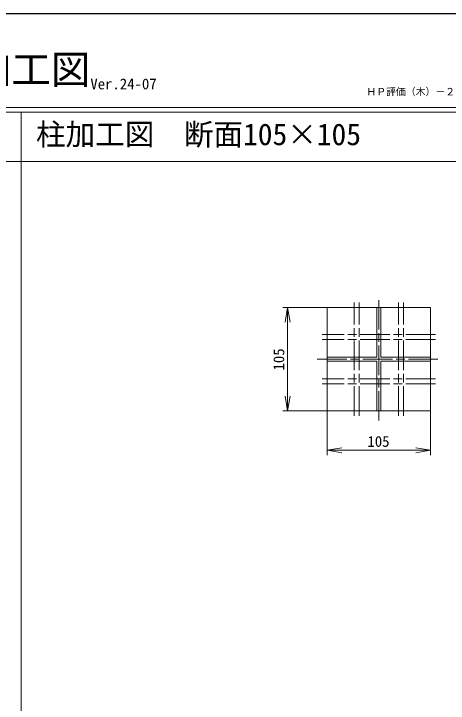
# Model space of a CAD drawing. Units: millimetres at full size, sheet at 1:2.5. Extents: x -1050 to 1050, y -742 to 742.
# Drawn here: x -8 to 433, y 0 to 700 of the extents above; entities that cross this region are included whole.
import ezdxf
from ezdxf.enums import TextEntityAlignment as Align

# ---------------------------------------------------------------- set-up
doc = ezdxf.new("R2010")
doc.units = ezdxf.units.MM
doc.header["$LTSCALE"] = 2.5
doc.linetypes.add('CHAIN', pattern=[18.5, 12, -1.5, 3.5, -1.5])
for name, color, linetype, lineweight in [('0-0_レイヤ14', 7, 'Continuous', 13), ('0-1_レイヤ15', 2, 'Continuous', 25), ('0-2_レイヤ0', 4, 'Continuous', 18)]:
    doc.layers.add(name, color=color, linetype=linetype, lineweight=lineweight)
doc.styles.add('ＭＳ ゴシック', font='')
doc.styles.get('ＭＳ ゴシック').set_extended_font_data('MS Gothic')

msp = doc.modelspace()

# ---------------------------------------------------------------- linework, layer by layer
at = {"layer": '0-0_レイヤ14', "lineweight": 18}
for p, q in [((0, 600), (0, -700)), ((-1000, 550), (1000, 550))]:
    msp.add_line(p, q, dxfattribs=at)
at = {"layer": '0-1_レイヤ15'}
msp.add_line((1000, 700), (-1000, 700), dxfattribs=at)
at = {"layer": '0-1_レイヤ15', "lineweight": 18}
for p, q in [((1000, 605), (-1000, 605)), ((1000, 600), (-1000, 600))]:
    msp.add_line(p, q, dxfattribs=at)
at = {"layer": '0-2_レイヤ0', "linetype": 'CHAIN'}
for p, q in [((337.668, 291.887), (337.668, 406.887)), ((342.668, 291.887), (342.668, 406.887)), ((362.668, 286.887), (362.668, 411.887)), ((382.668, 291.887), (382.668, 406.887)), ((387.668, 291.887), (387.668, 406.887)), ((420.168, 374.387), (305.168, 374.387)), ((420.168, 369.387), (305.168, 369.387)), ((300.168, 349.387), (425.168, 349.387)), ((420.168, 329.387), (305.168, 329.387)), ((420.168, 324.387), (305.168, 324.387))]:
    msp.add_line(p, q, dxfattribs=at)
at = {"layer": '0-2_レイヤ0', "lineweight": 13}
for p, q in [((310.168, 401.887), (265.168, 401.887)), ((270.168, 401.887), (267.668, 386.887)), ((270.168, 401.887), (272.668, 386.887)), ((270.168, 401.887), (270.168, 296.887)), ((270.168, 296.887), (267.668, 311.887)), ((270.168, 296.887), (272.668, 311.887)), ((310.168, 296.887), (265.168, 296.887)), ((310.168, 296.887), (310.168, 251.887)), ((415.168, 296.887), (415.168, 251.887)), ((310.168, 256.887), (325.168, 259.387)), ((415.168, 256.887), (400.168, 259.387)), ((310.168, 256.887), (325.168, 254.387)), ((310.168, 256.887), (415.168, 256.887)), ((415.168, 256.887), (400.168, 254.387))]:
    msp.add_line(p, q, dxfattribs=at)
at = {"layer": '0-2_レイヤ0', "color": 2}
for p, q in [((310.168, 401.887), (310.168, 296.887)), ((310.168, 401.887), (415.168, 401.887)), ((360.668, 351.387), (360.668, 401.887)), ((364.668, 351.387), (364.668, 401.887)), ((415.168, 401.887), (415.168, 296.887)), ((310.168, 351.387), (360.668, 351.387)), ((364.668, 351.387), (415.168, 351.387)), ((310.168, 347.387), (360.668, 347.387)), ((360.668, 296.887), (360.668, 347.387)), ((364.668, 347.387), (415.168, 347.387)), ((364.668, 296.887), (364.668, 347.387)), ((310.168, 296.887), (415.168, 296.887))]:
    msp.add_line(p, q, dxfattribs=at)

# ---------------------------------------------------------------- texts
at = {"layer": '0-0_レイヤ14', "style": 'ＭＳ ゴシック'}
for s, height, p in [('木材加工図', 29.31, (-129.895, 620.002)), ('Ver.24-07', 10.99, (70.105, 620.001)), ('ＨＰ評価（木）－２３－０１５', 7.329, (350.053, 615.001)), ('柱加工図\u3000断面105×105', 21.99, (15, 560.002))]:
    msp.add_text(s, height=height, dxfattribs=at).set_placement(p, align=Align.BOTTOM_LEFT)
at = {"layer": '0-2_レイヤ0', "style": 'ＭＳ ゴシック'}
msp.add_text('105', height=10.99, rotation=90, dxfattribs=at).set_placement((270.048, 337.844), align=Align.BOTTOM_LEFT)
msp.add_text('105', height=10.99, dxfattribs=at).set_placement((351.125, 257.007), align=Align.BOTTOM_LEFT)

doc.saveas('drawing.dxf')
